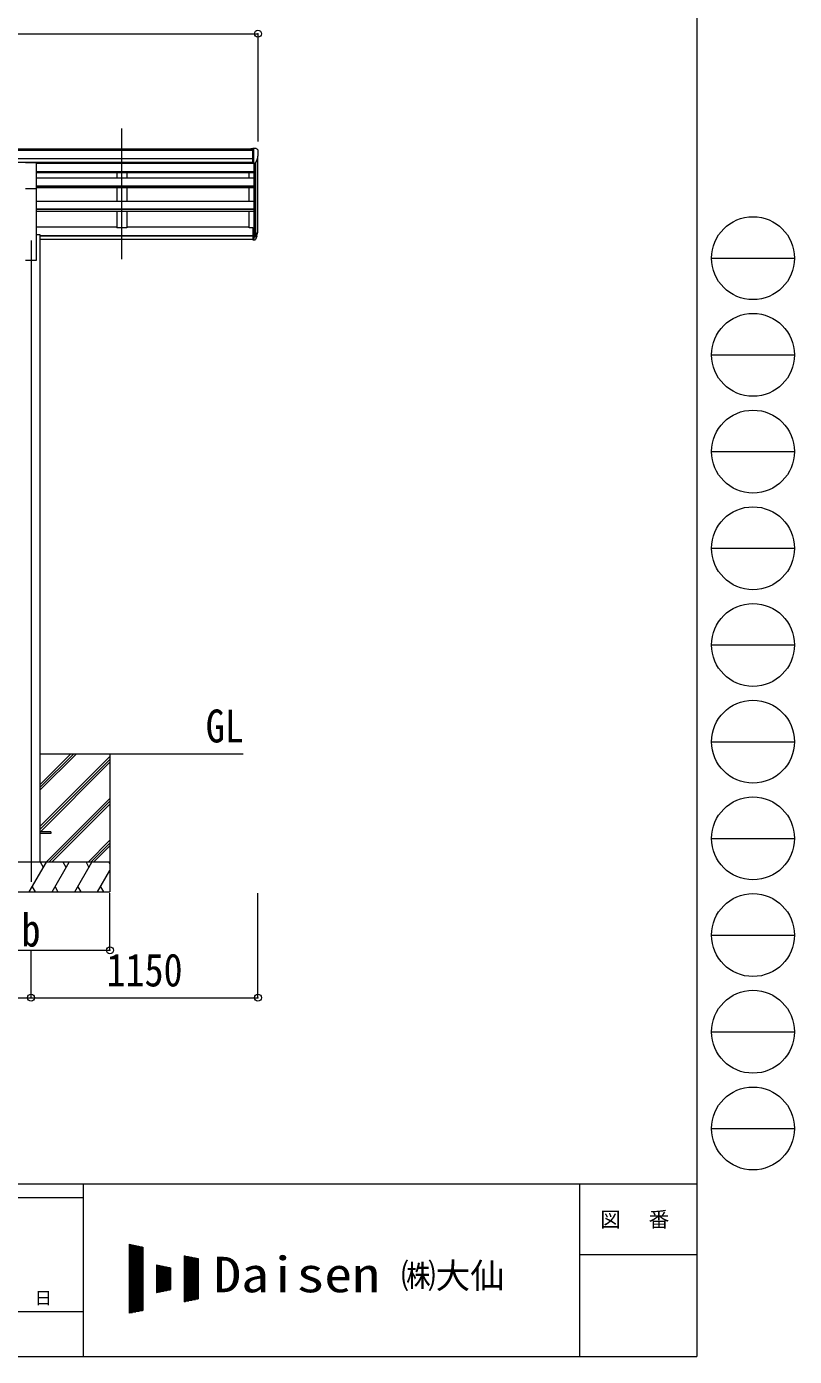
# Model space of a CAD drawing. Units: millimetres at full size; details may follow other scales. Extents: x -9783 to 33754, y -10064 to 6752.
# Drawn here: x 6000 to 9892, y -6828 to -90 of the extents above; entities that cross this region are included whole.
import ezdxf
from ezdxf.enums import TextEntityAlignment as Align

# ---------------------------------------------------------------- set-up
doc = ezdxf.new("R2010")
doc.units = ezdxf.units.MM
doc.header["$LTSCALE"] = 35
doc.header["$PDMODE"] = 32
doc.header["$PDSIZE"] = 35
for name, color, linetype, lineweight in [('0-0_0', 7, 'Continuous', 9), ('0-1_本体', 4, 'Continuous', 9), ('0-2_部品', 7, 'Continuous', 9), ('0-8_PARTS2', 2, 'Continuous', 9), ('0-A_寸法', 6, 'Continuous', 9), ('F-0_240', 7, 'Continuous', 9)]:
    doc.layers.add(name, color=color, linetype=linetype, lineweight=lineweight)
doc.styles.add('ＭＳ ゴシック', font='')
doc.styles.get('ＭＳ ゴシック').set_extended_font_data('MS Gothic')

msp = doc.modelspace()

# ---------------------------------------------------------------- linework, layer by layer
at = {"layer": '0-0_0'}
for p, q in [((6067.4, -3773.95), (7098.2, -3773.95)), ((6067.4, -3959.58), (6253.04, -3773.95)), ((6067.4, -3945.44), (6238.89, -3773.95)), ((6067.4, -3931.3), (6224.75, -3773.95)), ((6067.4, -4143.43), (6422.2, -3788.63)), ((6067.4, -4157.57), (6422.2, -3802.77)), ((6069.66, -4169.45), (6422.2, -3816.92)), ((6422.2, -3773.95), (6422.2, -4473.95)), ((6099.01, -4323.95), (6422.2, -4000.76)), ((6113.15, -4323.95), (6422.2, -4014.9)), ((6127.3, -4323.95), (6422.2, -4029.05)), ((6311.15, -4323.95), (6422.2, -4212.89)), ((6325.29, -4323.95), (6422.2, -4227.04)), ((6339.43, -4323.95), (6422.2, -4241.18)), ((6422.2, -4323.95), (5622.2, -4323.95)), ((6013.36, -4473.95), (6099.96, -4323.95)), ((6084.96, -4349.93), (6069.96, -4323.95)), ((6128.83, -4473.95), (6215.43, -4323.95)), ((6200.43, -4349.93), (6185.43, -4323.95)), ((6244.3, -4473.95), (6330.9, -4323.95)), ((6300.9, -4323.95), (6315.9, -4349.93)), ((6359.77, -4473.95), (6422.2, -4365.81)), ((6416.37, -4323.95), (6422.2, -4334.05)), ((5622.2, -4473.95), (6422.2, -4473.95)), ((6028.36, -4447.97), (6043.36, -4473.95)), ((6143.83, -4447.97), (6158.83, -4473.95)), ((6259.3, -4447.97), (6274.3, -4473.95)), ((6374.77, -4447.97), (6389.77, -4473.95))]:
    msp.add_line(p, q, dxfattribs=at)
at = {"layer": '0-1_本体'}
for p, q in [((1798.7, -709.83), (7145.7, -709.83)), ((1798.7, -715.18), (7145.7, -715.18)), ((1798.7, -758.71), (7145.7, -758.71)), ((1798.7, -776.38), (7145.7, -776.38)), ((6049.7, -778.87), (7145.7, -778.87)), ((6049.7, -781.22), (7152.2, -781.22)), ((6457.2, -778.75), (6457.2, -781.22)), ((6507.2, -778.75), (6507.2, -781.22)), ((7152.2, -781.21), (7152.2, -1108.66)), ((7158.2, -780.74), (7158.2, -1153.09)), ((7167.92, -765.38), (7167.92, -1135.09)), ((7172.2, -1110.83), (7172.2, -746.58)), ((6049.7, -823.41), (7152.2, -823.41)), ((6049.7, -824.81), (7152.2, -824.81)), ((6049.7, -828.5), (7152.2, -828.5)), ((6049.7, -855.74), (7152.2, -855.74)), ((6457.2, -828.5), (6457.2, -855.74)), ((6507.2, -828.5), (6507.2, -855.74)), ((7127.2, -855.74), (7127.2, -828.5)), ((6049.7, -896.47), (7152.2, -896.47)), ((6049.7, -897.96), (7152.2, -897.96)), ((6049.7, -904.77), (7152.2, -904.77)), ((6049.7, -1273.95), (6049.7, -910.01)), ((6457.2, -904.77), (6457.2, -974.26)), ((6507.2, -904.77), (6507.2, -974.26)), ((7127.2, -974.26), (7127.2, -904.77)), ((6049.7, -974.26), (7152.2, -974.26)), ((6049.7, -1013.57), (7152.2, -1013.57)), ((6049.7, -1015.05), (7152.2, -1015.05)), ((6049.7, -1024.53), (7152.2, -1024.53)), ((6457.2, -1024.53), (6457.2, -1109.48)), ((7127.2, -1109.48), (7127.2, -1024.53)), ((6049.7, -1104.68), (6457.2, -1104.68)), ((6049.7, -1143.95), (6067.4, -1143.95)), ((6067.4, -1143.95), (6067.4, -4323.95)), ((6507.2, -1104.68), (7127.2, -1104.68)), ((7145.7, -1109.48), (7127.2, -1109.48)), ((6067.4, -1148.99), (7145.7, -1148.99)), ((6067.4, -1150.37), (7145.7, -1150.37)), ((6067.4, -1167.55), (7145.7, -1167.55)), ((5994.7, -1273.95), (6049.7, -1273.95))]:
    msp.add_line(p, q, dxfattribs=at)
msp.add_lwpolyline([(6507.2, -1024.53), (6507.2, -1109.48), (6457.2, -1109.48)], dxfattribs=at)
at = {"layer": '0-2_部品'}
for p, q in [((7145.7, -708.23), (7135.7, -708.31)), ((7135.7, -709.83), (7135.7, -708.31)), ((7145.7, -780.21), (7145.7, -708.23)), ((7164.2, -708.23), (7145.7, -708.23)), ((7152.2, -781.21), (7152.2, -708.23)), ((7164.2, -708.23), (7166.54, -708.37)), ((7167.29, -708.79), (7171.36, -714.6)), ((7174.2, -717.6), (7174.2, -718.23)), ((5994.7, -778.09), (6049.7, -778.09)), ((6049.7, -910.17), (6049.7, -778.09)), ((7145.7, -780.21), (7152.2, -780.21)), ((7152.2, -781.21), (7157.41, -780.89)), ((7159.83, -779.4), (7169.1, -763.33)), ((5994.7, -910.17), (6049.7, -910.17)), ((7145.7, -1108.66), (7145.7, -1169.72)), ((7145.7, -1108.66), (7152.2, -1108.66)), ((7152.2, -1108.66), (7152.2, -1170.54)), ((7158.64, -1152.62), (7168.39, -1134.2)), ((7169.81, -1134.7), (7159.65, -1153.87)), ((7145.7, -1146.97), (7152.2, -1146.97)), ((7145.7, -1152.37), (7152.2, -1152.37)), ((7145.7, -1169.72), (7152.2, -1169.72)), ((7152.2, -1153.37), (7157.34, -1153.37)), ((7152.2, -1155.37), (7157.05, -1155.37)), ((7152.2, -1170.54), (7157.05, -1170.54)), ((7167.23, -1151.55), (7159.65, -1169.04))]:
    msp.add_line(p, q, dxfattribs=at)
at = {"layer": '0-2_部品', "color": 4}
msp.add_line((6121.8, -4169.45), (6067, -4169.45), dxfattribs=at)
msp.add_lwpolyline([(6121.8, -4169.45), (6121.8, -4178.45), (6067, -4178.45)], dxfattribs=at)
at = {"layer": '0-2_部品'}
for centre, radius, start, end in [((7166.48, -709.37), 1, 35, 86.5), ((6972.2, -718.23), 202, 347.09739, 0), ((7171.2, -717.6), 3, 0, 87), ((7157.23, -777.9), 3, 273.5, 330), ((7038.99, -1115.47), 133.22, 344.28698, 356.72013), ((7084.26, -1108.25), 88.05, 342.78929, 2.77608), ((7083.54, -1112.53), 89.07, 345.58812, 5.50424), ((7157.05, -1152.37), 3, 270, 330), ((7157.05, -1167.54), 3, 270, 330), ((7157.34, -1151.87), 1.5, 270, 330)]:
    msp.add_arc(centre, radius, start, end, dxfattribs=at)
at = {"layer": '0-8_PARTS2'}
for p, q in [((6482.2, -1267.75), (6482.2, -605.22)), ((6022.2, -1173.95), (6022.2, -4423.95))]:
    msp.add_line(p, q, dxfattribs=at)
at = {"layer": '0-A_寸法'}
for p, q in [((1772.2, -125.59), (7172.2, -125.59)), ((7172.2, -125.59), (7172.2, -671.22)), ((6422.2, -4770.34), (6422.2, -4481.37)), ((7172.2, -5010.32), (7172.2, -4481.37)), ((5622.2, -4770.34), (6422.2, -4770.34)), ((6022.2, -5010.32), (6022.2, -4770.34)), ((2922.2, -5010.32), (6022.2, -5010.32)), ((6022.2, -5010.32), (7172.2, -5010.32))]:
    msp.add_line(p, q, dxfattribs=at)
for p in [(7172.2, -125.59), (6422.2, -4770.34), (6022.2, -5010.32), (7172.2, -5010.32)]:
    msp.add_point(p, dxfattribs=at)
at = {"layer": 'F-0_240', "color": 5}
for p, q in [((9396.97, 6751.9), (9396.97, -6828.1)), ((-9783.03, -5953.1), (9396.97, -5953.1)), ((6285.75, -5953.1), (6285.75, -6828.1)), ((8801.97, -5953.1), (8801.97, -6828.1)), ((-9783.03, -6023.1), (6285.75, -6023.1)), ((8801.97, -6311.85), (9396.97, -6311.85)), ((5305.75, -6600.6), (6285.75, -6600.6)), ((-9783.03, -6828.1), (9396.97, -6828.1))]:
    msp.add_line(p, q, dxfattribs=at)
at = {"layer": 'F-0_240', "color": 4}
for p, q in [((9471.77, -1263.1), (9891.77, -1263.1)), ((9471.77, -1753.1), (9891.77, -1753.1)), ((9471.77, -2243.1), (9891.77, -2243.1)), ((9471.77, -2733.1), (9891.77, -2733.1)), ((9471.77, -3223.1), (9891.77, -3223.1)), ((9471.77, -3713.1), (9891.77, -3713.1)), ((9471.77, -4203.1), (9891.77, -4203.1)), ((9471.77, -4693.1), (9891.77, -4693.1)), ((9471.77, -5183.1), (9891.77, -5183.1)), ((9471.77, -5673.1), (9891.77, -5673.1))]:
    msp.add_line(p, q, dxfattribs=at)
at = {"layer": 'F-0_240'}
for p, q in [((6519.04, -6259.47), (6589.04, -6274.05)), ((6519.04, -6259.47), (6519.04, -6609.47)), ((6519.04, -6262.76), (6534.85, -6262.76)), ((6519.04, -6266.26), (6551.65, -6266.26)), ((6521.12, -6609.03), (6521.12, -6259.9)), ((6524.62, -6608.3), (6524.62, -6260.63)), ((6528.12, -6607.58), (6528.12, -6261.36)), ((6531.62, -6606.85), (6531.62, -6262.09)), ((6535.12, -6606.12), (6535.12, -6262.81)), ((6538.62, -6605.39), (6538.62, -6263.54)), ((6542.12, -6604.66), (6542.12, -6264.27)), ((6545.62, -6603.93), (6545.62, -6265)), ((6549.12, -6603.2), (6549.12, -6265.73)), ((6552.62, -6602.47), (6552.62, -6266.46)), ((6519.04, -6269.76), (6568.45, -6269.76)), ((6519.04, -6273.26), (6585.25, -6273.26)), ((6519.04, -6276.76), (6589.04, -6276.76)), ((6519.04, -6280.26), (6589.04, -6280.26)), ((6519.04, -6283.76), (6589.04, -6283.76)), ((6519.04, -6287.26), (6589.04, -6287.26)), ((6519.04, -6290.76), (6589.04, -6290.76)), ((6519.04, -6294.26), (6589.04, -6294.26)), ((6519.04, -6297.76), (6589.04, -6297.76)), ((6519.04, -6301.26), (6589.04, -6301.26)), ((6519.04, -6304.76), (6589.04, -6304.76)), ((6519.04, -6308.26), (6589.04, -6308.26)), ((6519.04, -6311.76), (6589.04, -6311.76)), ((6519.04, -6315.26), (6589.04, -6315.26)), ((6519.04, -6318.76), (6589.04, -6318.76)), ((6519.04, -6322.26), (6589.04, -6322.26)), ((6519.04, -6325.76), (6589.04, -6325.76)), ((6519.04, -6329.26), (6589.04, -6329.26)), ((6519.04, -6332.76), (6589.04, -6332.76)), ((6556.12, -6601.74), (6556.12, -6267.19)), ((6559.62, -6601.01), (6559.62, -6267.92)), ((6563.12, -6600.28), (6563.12, -6268.65)), ((6566.62, -6599.55), (6566.62, -6269.38)), ((6570.12, -6598.83), (6570.12, -6270.11)), ((6573.62, -6598.1), (6573.62, -6270.84)), ((6577.12, -6597.37), (6577.12, -6271.56)), ((6580.62, -6596.64), (6580.62, -6272.29)), ((6584.12, -6595.91), (6584.12, -6273.02)), ((6587.62, -6595.18), (6587.62, -6273.75)), ((6589.04, -6274.05), (6589.04, -6594.88)), ((6799.04, -6317.8), (6869.04, -6332.38)), ((6799.04, -6317.8), (6799.04, -6551.13)), ((6799.04, -6318.76), (6803.65, -6318.76)), ((6799.04, -6322.26), (6820.45, -6322.26)), ((6799.04, -6325.76), (6837.25, -6325.76)), ((6799.04, -6329.26), (6854.05, -6329.26)), ((6799.04, -6332.76), (6869.04, -6332.76)), ((6801.12, -6550.7), (6801.12, -6318.23)), ((6804.62, -6549.97), (6804.62, -6318.96)), ((6808.12, -6549.24), (6808.12, -6319.69)), ((6811.62, -6548.51), (6811.62, -6320.42)), ((6815.12, -6547.78), (6815.12, -6321.15)), ((6818.62, -6547.05), (6818.62, -6321.88)), ((6822.12, -6546.33), (6822.12, -6322.61)), ((6825.62, -6545.6), (6825.62, -6323.34)), ((6829.12, -6544.87), (6829.12, -6324.06)), ((6832.62, -6544.14), (6832.62, -6324.79)), ((6836.12, -6543.41), (6836.12, -6325.52)), ((6839.62, -6542.68), (6839.62, -6326.25)), ((6843.12, -6541.95), (6843.12, -6326.98)), ((6846.62, -6541.22), (6846.62, -6327.71)), ((6850.12, -6540.49), (6850.12, -6328.44)), ((6853.62, -6539.76), (6853.62, -6329.17)), ((6857.12, -6539.03), (6857.12, -6329.9)), ((6860.62, -6538.3), (6860.62, -6330.63)), ((6864.12, -6537.58), (6864.12, -6331.36)), ((6867.62, -6536.85), (6867.62, -6332.09)), ((6869.04, -6332.38), (6869.04, -6536.55)), ((6519.04, -6336.26), (6589.04, -6336.26)), ((6519.04, -6339.76), (6589.04, -6339.76)), ((6519.04, -6343.26), (6589.04, -6343.26)), ((6519.04, -6346.76), (6589.04, -6346.76)), ((6519.04, -6350.26), (6589.04, -6350.26)), ((6519.04, -6353.76), (6589.04, -6353.76)), ((6519.04, -6357.26), (6589.04, -6357.26)), ((6519.04, -6360.76), (6589.04, -6360.76)), ((6519.04, -6364.26), (6589.04, -6364.26)), ((6519.04, -6367.76), (6589.04, -6367.76)), ((6519.04, -6371.26), (6589.04, -6371.26)), ((6519.04, -6374.76), (6589.04, -6374.76)), ((6519.04, -6378.26), (6589.04, -6378.26)), ((6519.04, -6381.76), (6589.04, -6381.76)), ((6519.04, -6385.26), (6589.04, -6385.26)), ((6519.04, -6388.76), (6589.04, -6388.76)), ((6519.04, -6392.26), (6589.04, -6392.26)), ((6519.04, -6395.76), (6589.04, -6395.76)), ((6519.04, -6399.26), (6589.04, -6399.26)), ((6659.04, -6364.47), (6729.04, -6379.05)), ((6659.04, -6364.47), (6659.04, -6504.47)), ((6659.04, -6367.76), (6674.85, -6367.76)), ((6659.04, -6371.26), (6691.65, -6371.26)), ((6659.04, -6374.76), (6708.45, -6374.76)), ((6659.04, -6378.26), (6725.25, -6378.26)), ((6659.04, -6381.76), (6729.04, -6381.76)), ((6659.04, -6385.26), (6729.04, -6385.26)), ((6659.04, -6388.76), (6729.04, -6388.76)), ((6659.04, -6392.26), (6729.04, -6392.26)), ((6659.04, -6395.76), (6729.04, -6395.76)), ((6659.04, -6399.26), (6729.04, -6399.26)), ((6661.12, -6504.03), (6661.12, -6364.9)), ((6664.62, -6503.3), (6664.62, -6365.63)), ((6668.12, -6502.58), (6668.12, -6366.36)), ((6671.62, -6501.85), (6671.62, -6367.09)), ((6675.12, -6501.12), (6675.12, -6367.81)), ((6678.62, -6500.39), (6678.62, -6368.54)), ((6682.12, -6499.66), (6682.12, -6369.27)), ((6685.62, -6498.93), (6685.62, -6370)), ((6689.12, -6498.2), (6689.12, -6370.73)), ((6692.62, -6497.47), (6692.62, -6371.46)), ((6696.12, -6496.74), (6696.12, -6372.19)), ((6699.62, -6496.01), (6699.62, -6372.92)), ((6703.12, -6495.28), (6703.12, -6373.65)), ((6706.62, -6494.55), (6706.62, -6374.38)), ((6710.12, -6493.83), (6710.12, -6375.11)), ((6713.62, -6493.1), (6713.62, -6375.84)), ((6717.12, -6492.37), (6717.12, -6376.56)), ((6720.62, -6491.64), (6720.62, -6377.29)), ((6724.12, -6490.91), (6724.12, -6378.02)), ((6727.62, -6490.18), (6727.62, -6378.75)), ((6729.04, -6379.05), (6729.04, -6489.88)), ((6799.04, -6336.26), (6869.04, -6336.26)), ((6799.04, -6339.76), (6869.04, -6339.76)), ((6799.04, -6343.26), (6869.04, -6343.26)), ((6799.04, -6346.76), (6869.04, -6346.76)), ((6799.04, -6350.26), (6869.04, -6350.26)), ((6799.04, -6353.76), (6869.04, -6353.76)), ((6799.04, -6357.26), (6869.04, -6357.26)), ((6799.04, -6360.76), (6869.04, -6360.76)), ((6799.04, -6364.26), (6869.04, -6364.26)), ((6799.04, -6367.76), (6869.04, -6367.76)), ((6799.04, -6371.26), (6869.04, -6371.26)), ((6799.04, -6374.76), (6869.04, -6374.76)), ((6799.04, -6378.26), (6869.04, -6378.26)), ((6799.04, -6381.76), (6869.04, -6381.76)), ((6799.04, -6385.26), (6869.04, -6385.26)), ((6799.04, -6388.76), (6869.04, -6388.76)), ((6799.04, -6392.26), (6869.04, -6392.26)), ((6799.04, -6395.76), (6869.04, -6395.76)), ((6799.04, -6399.26), (6869.04, -6399.26)), ((6519.04, -6402.76), (6589.04, -6402.76)), ((6519.04, -6406.26), (6589.04, -6406.26)), ((6519.04, -6409.76), (6589.04, -6409.76)), ((6519.04, -6413.26), (6589.04, -6413.26)), ((6519.04, -6416.76), (6589.04, -6416.76)), ((6519.04, -6420.26), (6589.04, -6420.26)), ((6519.04, -6423.76), (6589.04, -6423.76)), ((6519.04, -6427.26), (6589.04, -6427.26)), ((6519.04, -6430.76), (6589.04, -6430.76)), ((6519.04, -6434.26), (6589.04, -6434.26)), ((6519.04, -6437.76), (6589.04, -6437.76)), ((6519.04, -6441.26), (6589.04, -6441.26)), ((6519.04, -6444.76), (6589.04, -6444.76)), ((6519.04, -6448.26), (6589.04, -6448.26)), ((6519.04, -6451.76), (6589.04, -6451.76)), ((6519.04, -6455.26), (6589.04, -6455.26)), ((6519.04, -6458.76), (6589.04, -6458.76)), ((6519.04, -6462.26), (6589.04, -6462.26)), ((6519.04, -6465.76), (6589.04, -6465.76)), ((6659.04, -6402.76), (6729.04, -6402.76)), ((6659.04, -6406.26), (6729.04, -6406.26)), ((6659.04, -6409.76), (6729.04, -6409.76)), ((6659.04, -6413.26), (6729.04, -6413.26)), ((6659.04, -6416.76), (6729.04, -6416.76)), ((6659.04, -6420.26), (6729.04, -6420.26)), ((6659.04, -6423.76), (6729.04, -6423.76)), ((6659.04, -6427.26), (6729.04, -6427.26)), ((6659.04, -6430.76), (6729.04, -6430.76)), ((6659.04, -6434.26), (6729.04, -6434.26)), ((6659.04, -6437.76), (6729.04, -6437.76)), ((6659.04, -6441.26), (6729.04, -6441.26)), ((6659.04, -6444.76), (6729.04, -6444.76)), ((6659.04, -6448.26), (6729.04, -6448.26)), ((6659.04, -6451.76), (6729.04, -6451.76)), ((6659.04, -6455.26), (6729.04, -6455.26)), ((6659.04, -6458.76), (6729.04, -6458.76)), ((6659.04, -6462.26), (6729.04, -6462.26)), ((6659.04, -6465.76), (6729.04, -6465.76)), ((6799.04, -6402.76), (6869.04, -6402.76)), ((6799.04, -6406.26), (6869.04, -6406.26)), ((6799.04, -6409.76), (6869.04, -6409.76)), ((6799.04, -6413.26), (6869.04, -6413.26)), ((6799.04, -6416.76), (6869.04, -6416.76)), ((6799.04, -6420.26), (6869.04, -6420.26)), ((6799.04, -6423.76), (6869.04, -6423.76)), ((6799.04, -6427.26), (6869.04, -6427.26)), ((6799.04, -6430.76), (6869.04, -6430.76)), ((6799.04, -6434.26), (6869.04, -6434.26)), ((6799.04, -6437.76), (6869.04, -6437.76)), ((6799.04, -6441.26), (6869.04, -6441.26)), ((6799.04, -6444.76), (6869.04, -6444.76)), ((6799.04, -6448.26), (6869.04, -6448.26)), ((6799.04, -6451.76), (6869.04, -6451.76)), ((6799.04, -6455.26), (6869.04, -6455.26)), ((6799.04, -6458.76), (6869.04, -6458.76)), ((6799.04, -6462.26), (6869.04, -6462.26)), ((6799.04, -6465.76), (6869.04, -6465.76)), ((6519.04, -6469.26), (6589.04, -6469.26)), ((6519.04, -6472.76), (6589.04, -6472.76)), ((6519.04, -6476.26), (6589.04, -6476.26)), ((6519.04, -6479.76), (6589.04, -6479.76)), ((6519.04, -6483.26), (6589.04, -6483.26)), ((6519.04, -6486.76), (6589.04, -6486.76)), ((6519.04, -6490.26), (6589.04, -6490.26)), ((6519.04, -6493.76), (6589.04, -6493.76)), ((6519.04, -6497.26), (6589.04, -6497.26)), ((6519.04, -6500.76), (6589.04, -6500.76)), ((6519.04, -6504.26), (6589.04, -6504.26)), ((6519.04, -6507.76), (6589.04, -6507.76)), ((6519.04, -6511.26), (6589.04, -6511.26)), ((6519.04, -6514.76), (6589.04, -6514.76)), ((6519.04, -6518.26), (6589.04, -6518.26)), ((6519.04, -6521.76), (6589.04, -6521.76)), ((6519.04, -6525.26), (6589.04, -6525.26)), ((6519.04, -6528.76), (6589.04, -6528.76)), ((6519.04, -6532.26), (6589.04, -6532.26)), ((6519.04, -6535.76), (6589.04, -6535.76)), ((6659.04, -6469.26), (6729.04, -6469.26)), ((6659.04, -6472.76), (6729.04, -6472.76)), ((6659.04, -6476.26), (6729.04, -6476.26)), ((6659.04, -6479.76), (6729.04, -6479.76)), ((6659.04, -6483.26), (6729.04, -6483.26)), ((6659.04, -6486.76), (6729.04, -6486.76)), ((6659.04, -6504.47), (6729.04, -6489.88)), ((6659.04, -6490.26), (6727.23, -6490.26)), ((6659.04, -6493.76), (6710.43, -6493.76)), ((6659.04, -6497.26), (6693.63, -6497.26)), ((6659.04, -6500.76), (6676.83, -6500.76)), ((6659.04, -6504.26), (6660.03, -6504.26)), ((6799.04, -6469.26), (6869.04, -6469.26)), ((6799.04, -6472.76), (6869.04, -6472.76)), ((6799.04, -6476.26), (6869.04, -6476.26)), ((6799.04, -6479.76), (6869.04, -6479.76)), ((6799.04, -6483.26), (6869.04, -6483.26)), ((6799.04, -6486.76), (6869.04, -6486.76)), ((6799.04, -6490.26), (6869.04, -6490.26)), ((6799.04, -6493.76), (6869.04, -6493.76)), ((6799.04, -6497.26), (6869.04, -6497.26)), ((6799.04, -6500.76), (6869.04, -6500.76)), ((6799.04, -6504.26), (6869.04, -6504.26)), ((6799.04, -6507.76), (6869.04, -6507.76)), ((6799.04, -6511.26), (6869.04, -6511.26)), ((6799.04, -6514.76), (6869.04, -6514.76)), ((6799.04, -6518.26), (6869.04, -6518.26)), ((6799.04, -6521.76), (6869.04, -6521.76)), ((6799.04, -6525.26), (6869.04, -6525.26)), ((6799.04, -6528.76), (6869.04, -6528.76)), ((6799.04, -6532.26), (6869.04, -6532.26)), ((6799.04, -6535.76), (6869.04, -6535.76)), ((6519.04, -6539.26), (6589.04, -6539.26)), ((6519.04, -6542.76), (6589.04, -6542.76)), ((6519.04, -6546.26), (6589.04, -6546.26)), ((6519.04, -6549.76), (6589.04, -6549.76)), ((6519.04, -6553.26), (6589.04, -6553.26)), ((6519.04, -6556.76), (6589.04, -6556.76)), ((6519.04, -6560.26), (6589.04, -6560.26)), ((6519.04, -6563.76), (6589.04, -6563.76)), ((6519.04, -6567.26), (6589.04, -6567.26)), ((6519.04, -6570.76), (6589.04, -6570.76)), ((6519.04, -6574.26), (6589.04, -6574.26)), ((6519.04, -6577.76), (6589.04, -6577.76)), ((6519.04, -6581.26), (6589.04, -6581.26)), ((6519.04, -6584.76), (6589.04, -6584.76)), ((6519.04, -6588.26), (6589.04, -6588.26)), ((6519.04, -6591.76), (6589.04, -6591.76)), ((6589.04, -6594.88), (6519.04, -6609.47)), ((6519.04, -6595.26), (6587.23, -6595.26)), ((6519.04, -6598.76), (6570.43, -6598.76)), ((6519.04, -6602.26), (6553.63, -6602.26)), ((6869.04, -6536.55), (6799.04, -6551.13)), ((6799.04, -6539.26), (6856.03, -6539.26)), ((6799.04, -6542.76), (6839.23, -6542.76)), ((6799.04, -6546.26), (6822.43, -6546.26)), ((6799.04, -6549.76), (6805.63, -6549.76)), ((6519.04, -6605.76), (6536.83, -6605.76)), ((6519.04, -6609.26), (6520.03, -6609.26))]:
    msp.add_line(p, q, dxfattribs=at)
at = {"layer": 'F-0_240', "color": 4}
for centre in [(9681.77, -1263.1), (9681.77, -1753.1), (9681.77, -2243.1), (9681.77, -2733.1), (9681.77, -3223.1), (9681.77, -3713.1), (9681.77, -4203.1), (9681.77, -4693.1), (9681.77, -5183.1), (9681.77, -5673.1)]:
    msp.add_circle(centre, 210, dxfattribs=at)

# ---------------------------------------------------------------- texts
at = {"layer": '0-0_0', "style": 'ＭＳ ゴシック', "width": 0.85}
msp.add_text('GL', height=166.8, dxfattribs=at).set_placement((6907.74, -3767.01), align=Align.BOTTOM_LEFT)
at = {"layer": '0-A_寸法', "color": 7, "style": 'ＭＳ ゴシック', "width": 0.85}
for s, p in [('b', (5974.08, -4800.84)), ('1150', (6404.7, -5003.32))]:
    msp.add_text(s, height=166.8, dxfattribs=at).set_placement(p, align=Align.BOTTOM_LEFT)
at = {"layer": 'F-0_240', "style": 'ＭＳ ゴシック', "width": 1.15}
msp.add_text('Daisen', height=179.6, dxfattribs=at).set_placement((6947.05, -6556.97), align=Align.BOTTOM_LEFT)
at = {"layer": 'F-0_240', "style": 'ＭＳ ゴシック'}
for s, height, p in [('㈱大仙\u3000', 128.3, (7898.35, -6521.97)), ('年\u3000\u3000月\u3000\u3000日', 64.15, (5515.76, -6583.1))]:
    msp.add_text(s, height=height, dxfattribs=at).set_placement(p, align=Align.BOTTOM_LEFT)
at = {"layer": 'F-0_240', "insert": (8906.97, -6180.6), "char_height": 76.98, "attachment_point": 7, "style": 'ＭＳ ゴシック'}
msp.add_mtext('\\T1.17;図\u3000番', dxfattribs=at)

doc.saveas('drawing.dxf')
